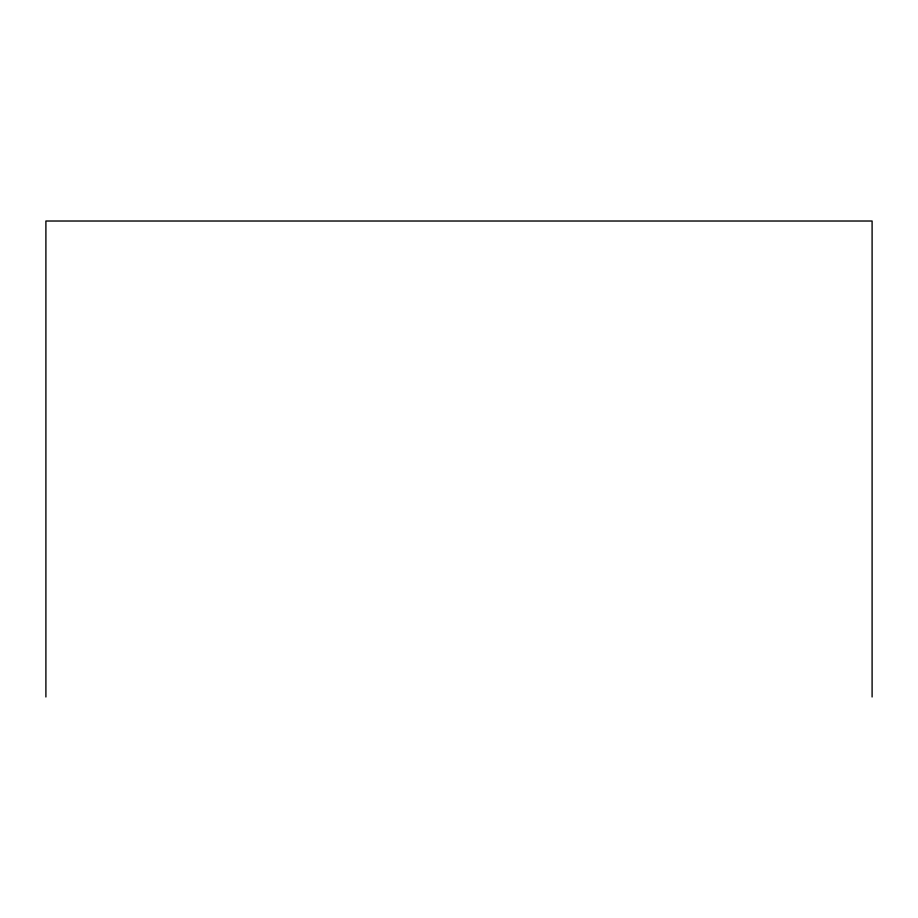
<?xml version="1.0" encoding="UTF-8"?>
<svg xmlns="http://www.w3.org/2000/svg" width="918" height="918" viewBox="0 0 918 918"><rect width="100%" height="100%" fill="white"/><g stroke="black" fill="none" stroke-linecap="round" stroke-linejoin="round"><path stroke-width="1.38" d="M872.1 696.98L872.1 221.02L45.9 221.02L45.9 696.98"/></g></svg>
